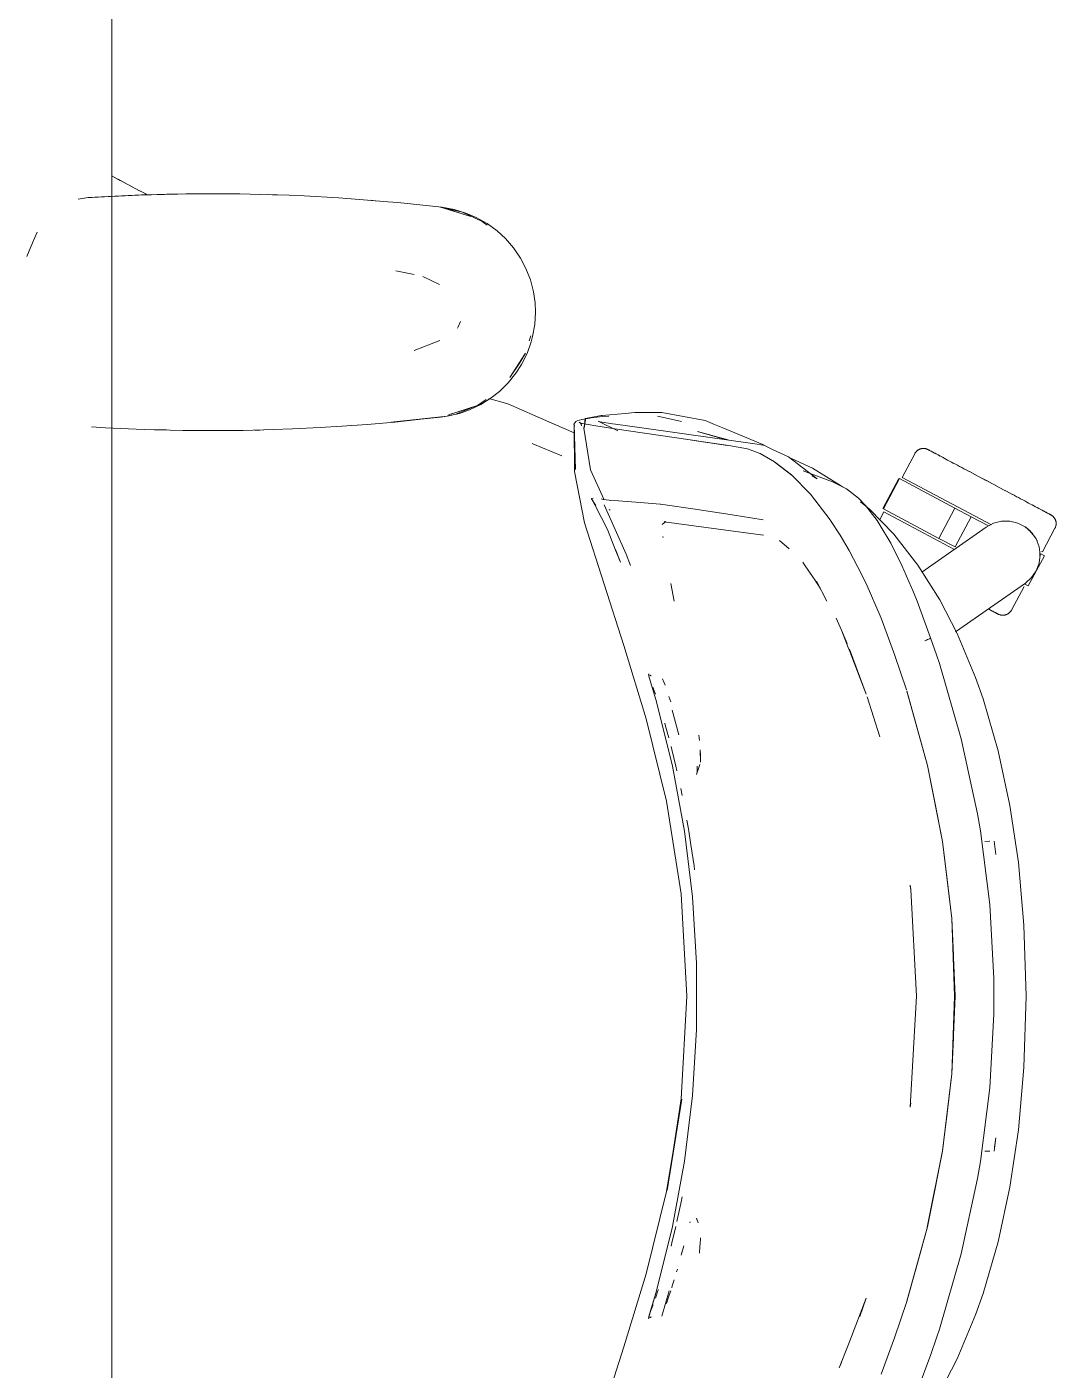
# Model space of a CAD drawing. Header units: millimetres. Extents: x 155920 to 295199, y -4084 to 97293.
# Drawn here: x 192799 to 193220, y 30588 to 31138 of the extents above; entities that cross this region are included whole.
import ezdxf

# ---------------------------------------------------------------- set-up
doc = ezdxf.new("R2010")
doc.units = ezdxf.units.MM
doc.header["$MEASUREMENT"] = 0
doc.layers.add('G-IMPT', color=8, linetype='CONTINUOUS', lineweight=9)
doc.layers.add('I-FURN', color=8, linetype='CONTINUOUS', lineweight=9)

msp = doc.modelspace()

# ---------------------------------------------------------------- linework, layer by layer
at = {"layer": 'G-IMPT'}
for p, q in [((192845.42, 31069.53), (192823.64, 31068.44)), ((192823.64, 31068.44), (192825.24, 31068.56)), ((192845.42, 31069.53), (192825.24, 31068.56)), ((192844.21, 31069.49), (192833.39, 31068.94)), ((192865.61, 31070), (192844.21, 31069.49)), ((192855.77, 31069.83), (192844.21, 31069.49)), ((192844.21, 31069.49), (192845.42, 31069.53)), ((192865.61, 31070), (192845.42, 31069.53)), ((192855.77, 31069.83), (192875, 31070.04)), ((192865.61, 31070), (192855.77, 31069.83)), ((192885.79, 31069.95), (192855.77, 31069.83)), ((192863.57, 31069.98), (192861.66, 31069.9)), ((192865.61, 31069.96), (192863.57, 31069.98)), ((192885.79, 31069.95), (192865.61, 31070)), ((192885.79, 31069.95), (192875, 31070.04)), ((192885.79, 31069.95), (192894.21, 31069.78)), ((192905.97, 31069.4), (192894.21, 31069.78)), ((192899.15, 31069.65), (192897.65, 31069.66)), ((192901.08, 31069.54), (192899.15, 31069.65)), ((192905.97, 31069.4), (192911.99, 31069.14)), ((192926.13, 31068.33), (192911.99, 31069.14)), ((192819.59, 31067.75), (192821.99, 31068.19)), ((192823.64, 31068.44), (192821.99, 31068.19)), ((192931.22, 31068.01), (192926.13, 31068.33)), ((192931.22, 31068.01), (192946.28, 31066.76)), ((192939.4, 31067.36), (192941.08, 31067.19)), ((192946.28, 31066.76), (192950.41, 31066.41)), ((192950.41, 31066.41), (192968.33, 31064.51)), ((192967.82, 31064.51), (192980.28, 31060.68)), ((192967.82, 31064.51), (192971.13, 31063.59)), ((192968.33, 31064.51), (192973.38, 31063.61)), ((192976.79, 31062.46), (192968.38, 31064.38)), ((192980.28, 31060.68), (192971.13, 31063.59)), ((192978.24, 31062.15), (192973.38, 31063.61)), ((192976.79, 31062.46), (192984.85, 31058.73)), ((192982.48, 31060.34), (192978.24, 31062.15)), ((192982.48, 31060.34), (192986.92, 31057.82)), ((192986.96, 31057.13), (192984.85, 31058.73)), ((192991, 31054.83), (192986.92, 31057.82)), ((192802.74, 31054.36), (192800.9, 31049.97)), ((192991, 31054.83), (192994.44, 31051.66)), ((192798.57, 31044.34), (192800.9, 31049.97)), ((192997.76, 31047.83), (192994.44, 31051.66)), ((193000.59, 31043.66), (192997.76, 31047.83)), ((193000.59, 31043.66), (193002.78, 31039.5)), ((192949.62, 31038.54), (192957.05, 31036.97)), ((192967.45, 31032.93), (192960.67, 31036.2)), ((193002.78, 31039.5), (193004.62, 31034.78)), ((193005.88, 31029.92), (193004.62, 31034.78)), ((193005.88, 31029.92), (193006.53, 31025.4)), ((193006.7, 31021.56), (193006.53, 31025.4)), ((193006.7, 31021.56), (193006.4, 31016.52)), ((192975.07, 31015.51), (192974.77, 31015.06)), ((192976.08, 31017.73), (192975.07, 31015.51)), ((193006.4, 31016.52), (193005.52, 31011.57)), ((192957.12, 31005.84), (192967.54, 31009.98)), ((193003.25, 31004.67), (193004.96, 31009.44)), ((193004.16, 31009.88), (193004.78, 31011.91)), ((193005.52, 31011.57), (193004.96, 31009.44)), ((193002.6, 31004.76), (192996.28, 30994.81)), ((193002.6, 31004.76), (193000.44, 31001.09)), ((193003.25, 31004.67), (193001.01, 31000.16)), ((193000.44, 31001.09), (192996.28, 30994.81)), ((193001.01, 31000.16), (192998.74, 30996.61)), ((192995.55, 30992.63), (192991.94, 30989.09)), ((192995.55, 30992.63), (192998.74, 30996.61)), ((192984.31, 30983.73), (192988.64, 30986.46)), ((192995.47, 30984.02), (192987.65, 30986.27)), ((192991.94, 30989.09), (192988.64, 30986.46)), ((192982.99, 30983.34), (192971.13, 30979.52)), ((192980.28, 30982.44), (192971.13, 30979.52)), ((192973.77, 30979.73), (192981.95, 30982.93)), ((192979.73, 30981.54), (192975.6, 30980.09)), ((192984.31, 30983.73), (192979.73, 30981.54)), ((192982.99, 30983.34), (192980.28, 30982.44)), ((192982.99, 30983.34), (192986.57, 30985.76)), ((192995.47, 30984.02), (193006.6, 30979.16)), ((192927.52, 30974.87), (192937.8, 30975.6)), ((192929.56, 30975.01), (192930.98, 30975.14)), ((192949.2, 30976.59), (192937.8, 30975.6)), ((192970.64, 30978.94), (192947.68, 30976.48)), ((192947.68, 30976.48), (192967.82, 30978.61)), ((192970.64, 30978.94), (192949.2, 30976.59)), ((192970.64, 30978.94), (192967.82, 30978.61)), ((192970.64, 30978.94), (192975.6, 30980.09)), ((192970.71, 30979.15), (192973.77, 30979.73)), ((193006.6, 30979.16), (193014.43, 30975.74)), ((193014.43, 30975.74), (193022.6, 30972.17)), ((193022.46, 30975.73), (193022.86, 30976.3)), ((193022.46, 30975.73), (193022.65, 30974.86)), ((193023.07, 30957.17), (193022.49, 30975.61)), ((193022.49, 30975.61), (193022.59, 30975.15)), ((193023.07, 30957.17), (193022.59, 30975.15)), ((193022.64, 30956.28), (193022.59, 30975.15)), ((193022.59, 30975.15), (193022.63, 30974.97)), ((193023.23, 30976.79), (193022.86, 30976.3)), ((193023.23, 30976.79), (193023.77, 30977.12)), ((193025.63, 30977.67), (193023.77, 30977.12)), ((193025.12, 30976.07), (193024.62, 30976.47)), ((193025.72, 30975.91), (193024.62, 30976.47)), ((193025.72, 30975.91), (193025.1, 30976.08)), ((193025.1, 30976.08), (193031.37, 30974.97)), ((193025.44, 30975.53), (193025.12, 30976.07)), ((193025.44, 30975.53), (193025.52, 30975.03)), ((193028.91, 30978.2), (193025.63, 30977.67)), ((193027.24, 30977.61), (193026.55, 30974.02)), ((193026.61, 30974.06), (193027, 30978.02)), ((193027.24, 30977.61), (193026.61, 30974.06)), ((193029.32, 30978.46), (193027, 30978.02)), ((193028.91, 30978.2), (193029.52, 30978.28)), ((193029.32, 30978.46), (193033.57, 30979.27)), ((193034.21, 30978.79), (193029.52, 30978.28)), ((193040.42, 30973.04), (193032.33, 30976.88)), ((193032.33, 30976.88), (193033.2, 30976.73)), ((193033.2, 30976.73), (193038.22, 30975.9)), ((193034.04, 30979.31), (193033.57, 30979.27)), ((193043.37, 30980.12), (193034.04, 30979.31)), ((193034.21, 30978.79), (193036.8, 30979.01)), ((193038.22, 30975.9), (193039.52, 30975.69)), ((193050.18, 30974.25), (193039.52, 30975.69)), ((193043.37, 30980.12), (193047.32, 30980.46)), ((193047.32, 30980.46), (193051.49, 30980.46)), ((193058.46, 30980.43), (193051.49, 30980.46)), ((193056.6, 30979.02), (193065.9, 30976.98)), ((193058.46, 30980.43), (193076.16, 30977.19)), ((193065.9, 30976.98), (193066.48, 30976.82)), ((193076.16, 30977.19), (193080.02, 30975.6)), ((193083.38, 30974.21), (193080.02, 30975.6)), ((192830.68, 30974.27), (192825.02, 30974.56)), ((192830.68, 30974.27), (192843.24, 30973.66)), ((192846.79, 30973.53), (192843.24, 30973.66)), ((192862.46, 30973.16), (192846.79, 30973.53)), ((192850.83, 30973.45), (192853.51, 30973.33)), ((192855.73, 30973.33), (192853.51, 30973.33)), ((192862.46, 30973.16), (192866.97, 30973.1)), ((192866.97, 30973.1), (192881.68, 30973.11)), ((192887.15, 30973.18), (192881.68, 30973.11)), ((192887.15, 30973.18), (192899.46, 30973.48)), ((192893.93, 30973.32), (192891.85, 30973.32)), ((192895.59, 30973.4), (192893.93, 30973.32)), ((192907.34, 30973.77), (192899.46, 30973.48)), ((192907.34, 30973.77), (192918.64, 30974.31)), ((192927.52, 30974.87), (192918.64, 30974.31)), ((192929.56, 30975.01), (192927.65, 30974.92)), ((193022.65, 30974.86), (193022.63, 30974.97)), ((193029.27, 30956.98), (193026.55, 30974.02)), ((193039.22, 30973.86), (193031.37, 30974.97)), ((193070.09, 30969.3), (193039.22, 30973.86)), ((193050.18, 30974.25), (193097.4, 30967.57)), ((193072.98, 30972.7), (193084.87, 30969.34)), ((193072.98, 30972.7), (193085.92, 30969.19)), ((193099.83, 30967.41), (193083.38, 30974.21)), ((193005.37, 30967.74), (193005.64, 30967.63)), ((193017.49, 30962.71), (193005.64, 30967.63)), ((193070.09, 30969.3), (193085.28, 30966.98)), ((193070.7, 30969.21), (193085.86, 30966.91)), ((193070.7, 30969.21), (193085.28, 30966.98)), ((193093.53, 30965.61), (193085.86, 30966.91)), ((193098.32, 30963.86), (193093.53, 30965.61)), ((193097.4, 30967.57), (193100.39, 30966.93)), ((193101, 30966.64), (193099.83, 30967.41)), ((193103.75, 30965.36), (193100.39, 30966.93)), ((193110.33, 30962.29), (193103.75, 30965.36)), ((193098.32, 30963.86), (193098.74, 30963.64)), ((193104.58, 30960.35), (193098.74, 30963.64)), ((193111.54, 30954.94), (193104.58, 30960.35)), ((193104.8, 30960.03), (193111.75, 30954.63)), ((193104.8, 30960.03), (193108.18, 30957.44)), ((193121.98, 30953.38), (193110.33, 30962.29)), ((193120.09, 30957.67), (193111.46, 30961.65)), ((193026.83, 30935.32), (193022.64, 30956.28)), ((193029.27, 30956.98), (193034.85, 30944.69)), ((193111.75, 30954.63), (193108.18, 30957.44)), ((193111.54, 30954.94), (193119.28, 30947.04)), ((193116.32, 30956.61), (193128.23, 30952.1)), ((193121.98, 30953.38), (193119.97, 30954.53)), ((193131.54, 30950.55), (193120.09, 30957.67)), ((193130.46, 30951.03), (193128.23, 30952.1)), ((193132.9, 30949.85), (193130.46, 30951.03)), ((193131.54, 30950.55), (193132.31, 30950.05)), ((193132.9, 30949.85), (193134.03, 30949.24)), ((193134.03, 30949.24), (193138.9, 30945.38)), ((193029.63, 30945.17), (193029.59, 30945)), ((193029.65, 30945.3), (193029.63, 30945.17)), ((193029.63, 30945.17), (193031.47, 30942.47)), ((193029.63, 30945.17), (193030.98, 30942.72)), ((193030.34, 30945.45), (193029.65, 30945.3)), ((193036.26, 30932.61), (193030.98, 30942.72)), ((193033.61, 30945.14), (193034.38, 30944.86)), ((193034.44, 30944.84), (193034.38, 30944.86)), ((193036.9, 30944.55), (193034.44, 30944.84)), ((193043.81, 30922.5), (193034.88, 30942.66)), ((193036.9, 30944.55), (193037.27, 30944.51)), ((193040.68, 30944.26), (193037.27, 30944.51)), ((193040.68, 30944.26), (193049.53, 30943.62)), ((193057.77, 30943.01), (193049.53, 30943.62)), ((193057.85, 30943), (193057.77, 30943.01)), ((193057.85, 30943), (193073.07, 30940.79)), ((193119.28, 30947.04), (193127.3, 30936.6)), ((193141.79, 30942.35), (193138.9, 30945.38)), ((193139.79, 30943.93), (193143.46, 30940.93)), ((193141.79, 30942.35), (193146.51, 30936.22)), ((193037.26, 30940.49), (193036.82, 30940.76)), ((193073.07, 30940.79), (193074.62, 30940.54)), ((193074.62, 30940.54), (193086.39, 30938.67)), ((193088.05, 30938.41), (193086.39, 30938.67)), ((193094.89, 30937.35), (193088.05, 30938.41)), ((193094.89, 30937.35), (193099.96, 30936.6)), ((193127.3, 30936.6), (193127.47, 30936.34)), ((193143.46, 30940.93), (193153.42, 30930.64)), ((193042.82, 30885.08), (193026.83, 30935.32)), ((193036.26, 30932.61), (193039.51, 30924.14)), ((193058.51, 30934.62), (193060.07, 30935.86)), ((193059.36, 30935.73), (193059.63, 30935.78)), ((193086.7, 30931.99), (193059.36, 30935.73)), ((193059.86, 30935.82), (193059.63, 30935.78)), ((193086.7, 30931.99), (193100.05, 30930.22)), ((193131.35, 30930.25), (193127.47, 30936.34)), ((193146.51, 30936.22), (193147.37, 30934.93)), ((193152.1, 30926.94), (193147.37, 30934.93)), ((193058.86, 30929.67), (193058.91, 30929.32)), ((193100.05, 30930.22), (193099.58, 30930.36)), ((193110.55, 30924.72), (193106.64, 30928.05)), ((193131.35, 30930.25), (193135.12, 30924.02)), ((193156.41, 30918.33), (193152.1, 30926.94)), ((193156.63, 30917.88), (193152.1, 30926.94)), ((193152.1, 30926.94), (193152.41, 30926.34)), ((193156.63, 30917.88), (193152.41, 30926.34)), ((193163.23, 30918.04), (193153.42, 30930.64)), ((193041.53, 30919.24), (193039.5, 30924.34)), ((193039.5, 30924.34), (193041.3, 30919.81)), ((193039.51, 30924.14), (193041.53, 30919.24)), ((193045.55, 30917.92), (193043.81, 30922.5)), ((193138.69, 30917.23), (193135.12, 30924.02)), ((193116.82, 30918.08), (193116.07, 30919.19)), ((193120.32, 30912.95), (193116.82, 30918.08)), ((193138.69, 30917.23), (193142.08, 30910.5)), ((193156.41, 30918.33), (193156.63, 30917.88)), ((193156.63, 30917.88), (193161.4, 30906.93)), ((193163.23, 30918.04), (193172.2, 30903.74)), ((193063.54, 30903.19), (193062.13, 30910.45)), ((193120.71, 30912.37), (193120.32, 30912.95)), ((193123.27, 30908.62), (193120.71, 30912.37)), ((193123.27, 30908.62), (193121.77, 30911.39)), ((193125.95, 30903.29), (193121.77, 30911.39)), ((193148.25, 30896.27), (193142.08, 30910.5)), ((193161.4, 30906.93), (193162.88, 30903.24)), ((193172.2, 30903.74), (193179.29, 30889.97)), ((193162.88, 30903.24), (193168.45, 30888.28)), ((193129.83, 30896.24), (193132.02, 30891.39)), ((193148.25, 30896.27), (193153.71, 30881.39)), ((193132.02, 30891.39), (193134.33, 30885.95)), ((193132.02, 30891.39), (193134.74, 30884.31)), ((193167.19, 30887.5), (193166.13, 30887.07)), ((193166.13, 30887.07), (193166.72, 30887.3)), ((193167.19, 30887.5), (193166.72, 30887.3)), ((193167.19, 30887.5), (193168.01, 30887.88)), ((193167.19, 30887.5), (193167.83, 30887.78)), ((193167.83, 30887.78), (193168.01, 30887.88)), ((193168.42, 30888.15), (193168.01, 30887.88)), ((193168.01, 30887.88), (193168.41, 30888.1)), ((193168.42, 30888.15), (193168.41, 30888.1)), ((193168.45, 30888.28), (193168.42, 30888.15)), ((193168.42, 30888.15), (193168.42, 30888.28)), ((193168.42, 30888.28), (193170.82, 30881.35)), ((193186.81, 30871.99), (193179.29, 30889.97)), ((193042.82, 30885.08), (193052, 30855.11)), ((193135.41, 30882.59), (193134.74, 30884.31)), ((193142.12, 30865.14), (193135.3, 30883.54)), ((193142.12, 30865.14), (193135.41, 30882.59)), ((193158.58, 30866.89), (193153.71, 30881.39)), ((193172.02, 30877.74), (193170.82, 30881.35)), ((193180.96, 30846.92), (193172.02, 30877.74)), ((193053.05, 30873.51), (193052.96, 30873.28)), ((193052.96, 30873.28), (193053.02, 30873.05)), ((193053.02, 30873.05), (193053.09, 30872.76)), ((193053.09, 30872.76), (193053.16, 30872.49)), ((193056.23, 30862.06), (193053.16, 30872.49)), ((193054.05, 30872.74), (193053.44, 30873.13)), ((193054.05, 30872.74), (193053.84, 30872.89)), ((193059.36, 30869.81), (193058.75, 30871.47)), ((193189.88, 30863.26), (193186.81, 30871.99)), ((193055.07, 30867.26), (193054.83, 30867.92)), ((193055.07, 30867.26), (193055.82, 30865.16)), ((193059.36, 30869.81), (193059.73, 30868.8)), ((193162.45, 30853.23), (193158.68, 30866.39)), ((193167.1, 30835.98), (193158.68, 30866.39)), ((193167.1, 30835.98), (193158.72, 30866.48)), ((193062.78, 30835.74), (193056.23, 30862.06)), ((193062.07, 30862.05), (193061.35, 30864.26)), ((193147.65, 30847.66), (193142.4, 30864.15)), ((193189.88, 30863.26), (193196.06, 30842.02)), ((193060.32, 30821.42), (193052, 30855.11)), ((193062.63, 30858.57), (193065.45, 30848.49)), ((193059.81, 30852.63), (193059.61, 30853.32)), ((193060.93, 30848.63), (193059.81, 30852.63)), ((193060.93, 30848.63), (193061.25, 30847.49)), ((193147.65, 30847.66), (193146.58, 30851.1)), ((193162.45, 30853.23), (193167.1, 30835.98)), ((193061.25, 30847.49), (193061.29, 30847.32)), ((193062.55, 30842.48), (193062.21, 30843.77)), ((193073.81, 30846.24), (193073.59, 30848.33)), ((193180.96, 30846.92), (193187.63, 30816.13)), ((193062.55, 30842.48), (193064.1, 30835.72)), ((193074.21, 30837.39), (193074.12, 30842.45)), ((193074.12, 30842.45), (193074.2, 30840.17)), ((193074.21, 30837.39), (193074.2, 30840.17)), ((193196.06, 30842.02), (193200.87, 30819.65)), ((193062.78, 30835.74), (193067.71, 30809.07)), ((193064.55, 30833.75), (193064.1, 30835.72)), ((193072.67, 30832.33), (193073.35, 30834.28)), ((193072.88, 30833.38), (193072.67, 30832.33)), ((193072.88, 30833.38), (193072.91, 30835.69)), ((193072.93, 30835.55), (193072.91, 30835.69)), ((193073.35, 30834.28), (193073.96, 30836.44)), ((193167.1, 30835.98), (193173.28, 30804.85)), ((193167.1, 30835.98), (193170.18, 30820.96)), ((193167.1, 30835.98), (193173.27, 30804.93)), ((193060.32, 30821.42), (193066.31, 30783.51)), ((193066.75, 30823.7), (193066.22, 30826.52)), ((193173.28, 30804.85), (193170.18, 30820.96)), ((193188.81, 30809.21), (193187.63, 30816.13)), ((193200.87, 30819.65), (193204.36, 30796.23)), ((193068.68, 30813.6), (193069.23, 30810.7)), ((193069.48, 30809.07), (193069.23, 30810.7)), ((193067.71, 30809.07), (193071.01, 30782.15)), ((193070.33, 30803.44), (193069.48, 30809.07)), ((193177.1, 30773.34), (193173.27, 30804.93)), ((193177.06, 30773.3), (193173.28, 30804.85)), ((193173.28, 30804.85), (193175.22, 30789.38)), ((193192.63, 30779.04), (193188.81, 30809.21)), ((193190.61, 30804.89), (193192.7, 30804.97)), ((193192.7, 30804.97), (193192.59, 30804.97)), ((193194.46, 30804.94), (193195.11, 30799.52)), ((193070.33, 30803.44), (193071.63, 30794.92)), ((193071.63, 30794.92), (193071.81, 30793.26)), ((193204.36, 30796.23), (193206.62, 30770.66)), ((193177.06, 30773.3), (193175.22, 30789.38)), ((193066.31, 30783.51), (193068.67, 30741.52)), ((193160.06, 30786.8), (193160.1, 30786.55)), ((193160.34, 30785.25), (193160.07, 30787.03)), ((193160.34, 30785.25), (193160.1, 30786.55)), ((193162.66, 30741.52), (193160.34, 30785.25)), ((193162.61, 30741.52), (193160.34, 30785.25)), ((193072.66, 30755.08), (193071.01, 30782.15)), ((193194.24, 30748.83), (193192.63, 30779.04)), ((193177.74, 30758.4), (193177.06, 30773.3)), ((193177.06, 30773.3), (193178.2, 30741.52)), ((193177.1, 30773.34), (193178.43, 30741.52)), ((193206.62, 30770.66), (193207.47, 30741.52)), ((193072.66, 30755.08), (193072.66, 30727.96)), ((193177.74, 30758.4), (193178.2, 30741.52)), ((193194.24, 30748.83), (193194.34, 30741.52)), ((193066.31, 30699.53), (193068.67, 30741.52)), ((193162.61, 30741.52), (193160.11, 30696.18)), ((193177.06, 30709.74), (193178.2, 30741.52)), ((193178.43, 30741.52), (193177.1, 30709.7)), ((193177.74, 30724.64), (193178.2, 30741.52)), ((193194.24, 30734.21), (193194.34, 30741.52)), ((193207.47, 30741.52), (193206.62, 30712.38)), ((193194.24, 30734.21), (193192.63, 30704.01)), ((193072.66, 30727.96), (193071.01, 30700.89)), ((193177.06, 30709.74), (193177.74, 30724.64)), ((193206.62, 30712.38), (193204.36, 30686.81)), ((193177.1, 30709.7), (193173.27, 30678.11)), ((193177.06, 30709.74), (193173.28, 30678.19)), ((193175.22, 30693.67), (193177.06, 30709.74)), ((193067.71, 30673.97), (193071.01, 30700.89)), ((193192.63, 30704.01), (193188.81, 30673.84)), ((193060.32, 30661.62), (193066.57, 30699.36)), ((193066.31, 30699.53), (193060.58, 30662)), ((193066.57, 30699.36), (193060.58, 30662)), ((193160.06, 30696.24), (193160.1, 30696.49)), ((193160.34, 30697.79), (193160.1, 30696.49)), ((193160.11, 30696.18), (193160.34, 30697.79)), ((193175.22, 30693.67), (193173.28, 30678.19)), ((193204.36, 30686.81), (193200.87, 30663.39)), ((193173.28, 30678.19), (193167.06, 30646.95)), ((193167.06, 30646.95), (193173.27, 30678.11)), ((193173.28, 30678.19), (193170.18, 30662.09)), ((193192.7, 30678.08), (193190.61, 30678.15)), ((193194.46, 30678.11), (193195.11, 30683.52)), ((193194.54, 30679.75), (193195.11, 30683.52)), ((193062.78, 30647.3), (193067.71, 30673.97)), ((193188.81, 30673.84), (193187.63, 30666.92)), ((193192.7, 30678.08), (193192.59, 30678.08)), ((193052, 30627.94), (193060.32, 30661.62)), ((193167.1, 30647.06), (193170.18, 30662.09)), ((193187.63, 30666.92), (193180.96, 30636.13)), ((193196.06, 30641.03), (193200.87, 30663.39)), ((193066.26, 30656.71), (193064.55, 30649.29)), ((193066.73, 30659.35), (193066.26, 30656.71)), ((193072.67, 30650.71), (193073.35, 30648.76)), ((193072.67, 30650.71), (193072.88, 30649.66)), ((193062.78, 30647.3), (193056.23, 30620.98)), ((193064.1, 30647.32), (193062.55, 30640.57)), ((193070, 30649.11), (193069.86, 30648.7)), ((193167.1, 30647.06), (193158.68, 30616.65)), ((193167.1, 30647.06), (193158.72, 30616.57)), ((193162.45, 30629.82), (193167.1, 30647.06)), ((193062.55, 30640.57), (193062.21, 30639.28)), ((193074.1, 30640.55), (193073.82, 30636.84)), ((193074.1, 30640.55), (193074.2, 30641.92)), ((193074.2, 30642.62), (193074.2, 30641.92)), ((193189.88, 30619.78), (193196.06, 30641.03)), ((193066.4, 30635.49), (193067.4, 30639.35)), ((193066.4, 30635.49), (193066.79, 30637.01)), ((193073.82, 30636.84), (193073.79, 30636.36)), ((193172.02, 30605.3), (193180.96, 30636.13)), ((193064.49, 30628.7), (193064.82, 30629.81)), ((193162.45, 30629.82), (193158.68, 30616.65)), ((193052, 30627.94), (193042.82, 30597.96)), ((193062.71, 30622.91), (193063.5, 30625.4)), ((193056.23, 30620.98), (193052.96, 30609.76)), ((193056.23, 30620.98), (193053.12, 30610.16)), ((193056.23, 30620.98), (193053.17, 30610.45)), ((193055.84, 30617.96), (193056.13, 30618.76)), ((193056.86, 30620.99), (193056.13, 30618.76)), ((193056.86, 30620.99), (193057.01, 30621.44)), ((193061.43, 30620.99), (193058.39, 30610.56)), ((193060.3, 30615.81), (193061.06, 30617.97)), ((193061.32, 30618.69), (193061.06, 30617.97)), ((193061.32, 30618.69), (193062.09, 30620.99)), ((193062.47, 30622.13), (193062.71, 30622.91)), ((193142.12, 30617.9), (193135.41, 30600.46)), ((193142.12, 30617.9), (193139.4, 30610.47)), ((193186.81, 30611.05), (193189.88, 30619.78)), ((193054.51, 30614.24), (193054.11, 30613.17)), ((193054.85, 30615.21), (193054.51, 30614.24)), ((193153.71, 30601.65), (193158.72, 30616.57)), ((193052.96, 30609.76), (193053.1, 30609.52)), ((193053.17, 30610.45), (193053.12, 30610.16)), ((193054.05, 30610.3), (193053.44, 30609.92)), ((193054.05, 30610.3), (193053.84, 30610.15)), ((193186.81, 30611.05), (193179.29, 30593.08)), ((193153.71, 30601.65), (193148.25, 30586.77)), ((193168.48, 30594.87), (193170.82, 30601.69)), ((193172.02, 30605.3), (193170.82, 30601.69)), ((193042.82, 30597.96), (193026.83, 30547.72)), ((193134.74, 30598.73), (193131.02, 30589.4)), ((193135.41, 30600.46), (193134.74, 30598.73)), ((193131.02, 30589.4), (193132.02, 30591.65)), ((193168.48, 30594.87), (193162.88, 30579.8)), ((193179.29, 30593.08), (193172.2, 30579.3))]:
    msp.add_line(p, q, dxfattribs=at)
at = {"layer": 'I-FURN'}
for p, q in [((192833.39, 30207.34), (192833.39, 32207.34)), ((192833.29, 31077.33), (192834.23, 31076.83)), ((192834.74, 31076.56), (192833.79, 31077.06)), ((192834.23, 31076.83), (192835.19, 31076.32)), ((192835.71, 31076.04), (192834.74, 31076.56)), ((192835.19, 31076.32), (192836.16, 31075.81)), ((192836.68, 31075.52), (192835.71, 31076.04)), ((192836.16, 31075.81), (192837.13, 31075.28)), ((192837.67, 31075), (192836.68, 31075.52)), ((192837.13, 31075.28), (192838.12, 31074.76)), ((192838.66, 31074.48), (192837.67, 31075)), ((192838.12, 31074.76), (192839.12, 31074.23)), ((192839.65, 31073.94), (192838.66, 31074.48)), ((192839.12, 31074.23), (192840.11, 31073.7)), ((192840.66, 31073.41), (192839.65, 31073.94)), ((192840.11, 31073.7), (192841.12, 31073.17)), ((192841.66, 31072.88), (192840.66, 31073.41)), ((192841.12, 31073.17), (192842.12, 31072.63)), ((192842.67, 31072.34), (192841.66, 31072.88)), ((192842.12, 31072.63), (192843.13, 31072.1)), ((192843.67, 31071.81), (192842.67, 31072.34)), ((192843.13, 31072.1), (192844.13, 31071.56)), ((192844.67, 31071.28), (192843.67, 31071.81)), ((192844.13, 31071.56), (192845.13, 31071.03)), ((192845.67, 31070.75), (192844.67, 31071.28)), ((192845.13, 31071.03), (192846.13, 31070.5)), ((192846.67, 31070.22), (192845.67, 31070.75)), ((192846.13, 31070.5), (192847.12, 31069.97)), ((192847.65, 31069.69), (192846.67, 31070.22)), ((192847.12, 31069.97), (192847.28, 31069.89)), ((193162.1, 30963.91), (193162.19, 30964.04)), ((193162.19, 30964.04), (193162.28, 30964.17)), ((193162.28, 30964.17), (193162.38, 30964.3)), ((193162.38, 30964.3), (193162.49, 30964.42)), ((193162.49, 30964.42), (193162.6, 30964.54)), ((193162.6, 30964.54), (193162.71, 30964.65)), ((193162.71, 30964.65), (193162.83, 30964.76)), ((193162.83, 30964.76), (193162.95, 30964.86)), ((193162.95, 30964.86), (193163.08, 30964.96)), ((193163.08, 30964.96), (193163.21, 30965.06)), ((193163.21, 30965.06), (193163.35, 30965.15)), ((193163.35, 30965.15), (193163.48, 30965.23)), ((193163.48, 30965.23), (193163.63, 30965.31)), ((193163.63, 30965.31), (193163.77, 30965.38)), ((193163.77, 30965.38), (193163.92, 30965.44)), ((193163.92, 30965.44), (193164.07, 30965.5)), ((193164.07, 30965.5), (193164.22, 30965.56)), ((193164.22, 30965.56), (193164.37, 30965.61)), ((193164.37, 30965.61), (193164.53, 30965.65)), ((193164.53, 30965.65), (193164.69, 30965.68)), ((193164.69, 30965.68), (193164.84, 30965.71)), ((193164.84, 30965.71), (193165, 30965.74)), ((193165, 30965.74), (193165.16, 30965.75)), ((193165.16, 30965.75), (193165.33, 30965.76)), ((193165.33, 30965.76), (193165.49, 30965.77)), ((193165.49, 30965.77), (193165.65, 30965.76)), ((193165.65, 30965.76), (193165.81, 30965.75)), ((193165.81, 30965.75), (193165.97, 30965.74)), ((193165.97, 30965.74), (193166.13, 30965.72)), ((193166.13, 30965.72), (193166.29, 30965.69)), ((193166.29, 30965.69), (193166.44, 30965.65)), ((193166.44, 30965.65), (193166.6, 30965.61)), ((193166.6, 30965.61), (193166.75, 30965.56)), ((193166.75, 30965.56), (193166.91, 30965.51)), ((193166.91, 30965.51), (193167.06, 30965.45)), ((193167.06, 30965.45), (193167.2, 30965.39)), ((193167.2, 30965.39), (193167.35, 30965.31)), ((193167.35, 30965.31), (193167.39, 30965.29)), ((193167.39, 30965.29), (193167.41, 30965.28)), ((193167.43, 30965.27), (193167.39, 30965.29)), ((193167.39, 30965.29), (193167.39, 30965.29)), ((193167.41, 30965.28), (193167.47, 30965.25)), ((193167.52, 30965.23), (193167.43, 30965.27)), ((193167.47, 30965.25), (193167.57, 30965.2)), ((193167.64, 30965.16), (193167.52, 30965.23)), ((193167.57, 30965.2), (193167.71, 30965.12)), ((193167.8, 30965.07), (193167.64, 30965.16)), ((193167.71, 30965.12), (193167.89, 30965.03)), ((193168, 30964.97), (193167.8, 30965.07)), ((193167.89, 30965.03), (193168.11, 30964.91)), ((193168.24, 30964.84), (193168, 30964.97)), ((193168.11, 30964.91), (193168.37, 30964.77)), ((193168.52, 30964.69), (193168.24, 30964.84)), ((193168.37, 30964.77), (193168.66, 30964.62)), ((193168.84, 30964.52), (193168.52, 30964.69)), ((193168.66, 30964.62), (193169, 30964.44)), ((193169.19, 30964.33), (193168.84, 30964.52)), ((193169, 30964.44), (193169.37, 30964.24)), ((193169.59, 30964.12), (193169.19, 30964.33)), ((193169.37, 30964.24), (193169.78, 30964.02)), ((193170.02, 30963.9), (193169.59, 30964.12)), ((193161.94, 30963.63), (193156.79, 30953.94)), ((193161.94, 30963.63), (193162.01, 30963.77)), ((193162.01, 30963.77), (193162.1, 30963.91)), ((193169.78, 30964.02), (193170.23, 30963.78)), ((193170.48, 30963.65), (193170.02, 30963.9)), ((193170.23, 30963.78), (193170.71, 30963.53)), ((193170.98, 30963.38), (193170.48, 30963.65)), ((193170.71, 30963.53), (193171.23, 30963.25)), ((193171.52, 30963.1), (193170.98, 30963.38)), ((193171.23, 30963.25), (193171.78, 30962.96)), ((193172.09, 30962.79), (193171.52, 30963.1)), ((193171.78, 30962.96), (193172.36, 30962.65)), ((193172.69, 30962.47), (193172.09, 30962.79)), ((193173.32, 30962.14), (193172.69, 30962.47)), ((193173.99, 30961.78), (193173.32, 30962.14)), ((193174.68, 30961.42), (193173.99, 30961.78)), ((193175.4, 30961.03), (193174.68, 30961.42)), ((193176.15, 30960.63), (193175.4, 30961.03)), ((193176.93, 30960.22), (193176.15, 30960.63)), ((193177.73, 30959.79), (193176.93, 30960.22)), ((193178.56, 30959.36), (193177.73, 30959.79)), ((193178.11, 30959.59), (193178.94, 30959.15)), ((193179.4, 30958.91), (193178.56, 30959.36)), ((193178.94, 30959.15), (193179.8, 30958.69)), ((193180.27, 30958.44), (193179.4, 30958.91)), ((193179.8, 30958.69), (193180.68, 30958.23)), ((193155.49, 30953.5), (193148.92, 30941.14)), ((193149.09, 30941.05), (193155.66, 30953.41)), ((193155.66, 30953.41), (193178.37, 30941.33)), ((193193.39, 30934.48), (193156.79, 30953.94)), ((193181.16, 30957.97), (193180.27, 30958.44)), ((193180.68, 30958.23), (193181.57, 30957.75)), ((193182.06, 30957.49), (193181.16, 30957.97)), ((193181.57, 30957.75), (193182.49, 30957.27)), ((193182.99, 30957), (193182.06, 30957.49)), ((193182.49, 30957.27), (193183.42, 30956.77)), ((193183.92, 30956.5), (193182.99, 30957)), ((193183.42, 30956.77), (193184.36, 30956.27)), ((193184.87, 30956), (193183.92, 30956.5)), ((193184.36, 30956.27), (193185.32, 30955.76)), ((193185.84, 30955.48), (193184.87, 30956)), ((193185.32, 30955.76), (193186.29, 30955.25)), ((193186.81, 30954.97), (193185.84, 30955.48)), ((193186.29, 30955.25), (193187.26, 30954.73)), ((193187.8, 30954.44), (193186.81, 30954.97)), ((193187.26, 30954.73), (193188.25, 30954.2)), ((193188.79, 30953.92), (193187.8, 30954.44)), ((193188.25, 30954.2), (193189.25, 30953.67)), ((193189.78, 30953.39), (193188.79, 30953.92)), ((193189.25, 30953.67), (193190.24, 30953.14)), ((193190.79, 30952.85), (193189.78, 30953.39)), ((193190.24, 30953.14), (193191.25, 30952.61)), ((193191.79, 30952.32), (193190.79, 30952.85)), ((193191.25, 30952.61), (193192.25, 30952.07)), ((193192.8, 30951.78), (193191.79, 30952.32)), ((193192.25, 30952.07), (193193.26, 30951.54)), ((193193.8, 30951.25), (193192.8, 30951.78)), ((193193.26, 30951.54), (193194.26, 30951)), ((193194.8, 30950.72), (193193.8, 30951.25)), ((193194.26, 30951), (193195.26, 30950.47)), ((193195.8, 30950.19), (193194.8, 30950.72)), ((193195.26, 30950.47), (193196.26, 30949.94)), ((193196.8, 30949.66), (193195.8, 30950.19)), ((193196.26, 30949.94), (193197.25, 30949.42)), ((193197.78, 30949.13), (193196.8, 30949.66)), ((193197.25, 30949.42), (193198.24, 30948.89)), ((193198.76, 30948.61), (193197.78, 30949.13)), ((193198.24, 30948.89), (193199.21, 30948.37)), ((193199.73, 30948.1), (193198.76, 30948.61)), ((193199.21, 30948.37), (193200.17, 30947.86)), ((193200.69, 30947.59), (193199.73, 30948.1)), ((193200.17, 30947.86), (193201.12, 30947.36)), ((193201.63, 30947.09), (193200.69, 30947.59)), ((193201.12, 30947.36), (193202.06, 30946.86)), ((193202.56, 30946.59), (193201.63, 30947.09)), ((193202.06, 30946.86), (193202.98, 30946.37)), ((193203.48, 30946.11), (193202.56, 30946.59)), ((193202.98, 30946.37), (193203.89, 30945.89)), ((193204.37, 30945.63), (193203.48, 30946.11)), ((193205.25, 30945.16), (193204.37, 30945.63)), ((193206.11, 30944.71), (193205.25, 30945.16)), ((193206.94, 30944.26), (193206.11, 30944.71)), ((193207.75, 30943.83), (193206.94, 30944.26)), ((193208.54, 30943.41), (193207.75, 30943.83)), ((193209.3, 30943.01), (193208.54, 30943.41)), ((193210.04, 30942.62), (193209.3, 30943.01)), ((193210.74, 30942.24), (193210.04, 30942.62)), ((193211.42, 30941.88), (193210.74, 30942.24)), ((193149.27, 30939.82), (193147.6, 30936.66)), ((193171.8, 30928.97), (193149.09, 30941.05)), ((193177.97, 30924.56), (193149.27, 30939.82)), ((193171.8, 30928.97), (193178.37, 30941.33)), ((193178.37, 30941.33), (193185.01, 30937.8)), ((193178.44, 30925.44), (193185.01, 30937.8)), ((193185.01, 30937.8), (193192.07, 30934.05)), ((193212.07, 30941.54), (193211.42, 30941.88)), ((193212.69, 30941.21), (193212.07, 30941.54)), ((193213.27, 30940.9), (193212.69, 30941.21)), ((193212.96, 30941.06), (193213.53, 30940.76)), ((193213.82, 30940.6), (193213.27, 30940.9)), ((193213.53, 30940.76), (193214.06, 30940.48)), ((193214.34, 30940.33), (193213.82, 30940.6)), ((193214.06, 30940.48), (193214.56, 30940.21)), ((193214.82, 30940.07), (193214.34, 30940.33)), ((193214.56, 30940.21), (193215.03, 30939.96)), ((193215.27, 30939.84), (193214.82, 30940.07)), ((193215.03, 30939.96), (193215.46, 30939.73)), ((193215.68, 30939.62), (193215.27, 30939.84)), ((193215.46, 30939.73), (193215.85, 30939.52)), ((193216.05, 30939.42), (193215.68, 30939.62)), ((193215.85, 30939.52), (193216.21, 30939.34)), ((193216.39, 30939.24), (193216.05, 30939.42)), ((193216.21, 30939.34), (193216.53, 30939.17)), ((193216.68, 30939.08), (193216.39, 30939.24)), ((193216.53, 30939.17), (193216.81, 30939.02)), ((193216.94, 30938.95), (193216.68, 30939.08)), ((193216.81, 30939.02), (193217.05, 30938.89)), ((193217.16, 30938.83), (193216.94, 30938.95)), ((193217.05, 30938.89), (193217.25, 30938.78)), ((193217.34, 30938.73), (193217.16, 30938.83)), ((193217.25, 30938.78), (193217.41, 30938.7)), ((193217.48, 30938.66), (193217.34, 30938.73)), ((193217.41, 30938.7), (193217.53, 30938.63)), ((193217.58, 30938.61), (193217.48, 30938.66)), ((193217.53, 30938.63), (193217.61, 30938.59)), ((193217.64, 30938.57), (193217.58, 30938.61)), ((193217.61, 30938.59), (193217.66, 30938.57)), ((193217.66, 30938.56), (193217.64, 30938.57)), ((193217.66, 30938.57), (193217.66, 30938.56)), ((193217.66, 30938.56), (193217.8, 30938.48)), ((193217.8, 30938.48), (193217.94, 30938.4)), ((193217.94, 30938.4), (193218.07, 30938.31)), ((193218.07, 30938.31), (193218.2, 30938.22)), ((193218.2, 30938.22), (193218.33, 30938.12)), ((193218.33, 30938.12), (193218.45, 30938.01)), ((193218.45, 30938.01), (193218.57, 30937.9)), ((193218.57, 30937.9), (193218.68, 30937.79)), ((193218.68, 30937.79), (193218.79, 30937.67)), ((193218.79, 30937.67), (193218.9, 30937.55)), ((193218.9, 30937.55), (193219, 30937.42)), ((193219, 30937.42), (193219.09, 30937.29)), ((193219.09, 30937.29), (193219.18, 30937.15)), ((193219.18, 30937.15), (193219.26, 30937.01)), ((193219.26, 30937.01), (193219.34, 30936.87)), ((193219.34, 30936.87), (193219.41, 30936.73)), ((193219.41, 30936.73), (193219.48, 30936.58)), ((193219.48, 30936.58), (193219.54, 30936.43)), ((193164.78, 30915.08), (193191.21, 30933.59)), ((193191.21, 30933.59), (193194.18, 30935.17)), ((193194.18, 30935.17), (193197.45, 30936)), ((193197.45, 30936), (193200.83, 30936.03)), ((193200.83, 30936.03), (193204.11, 30935.24)), ((193204.11, 30935.24), (193207.1, 30933.69)), ((193207.1, 30933.69), (193209.64, 30931.47)), ((193208.81, 30932.33), (193207.39, 30933.49)), ((193211.1, 30929.55), (193208.81, 30932.33)), ((193209.64, 30931.47), (193211.58, 30928.71)), ((193214.18, 30923.43), (193219.33, 30933.11)), ((193219.35, 30933.15), (193219.33, 30933.11)), ((193219.42, 30933.3), (193219.35, 30933.15)), ((193219.48, 30933.44), (193219.42, 30933.3)), ((193219.54, 30933.59), (193219.48, 30933.44)), ((193219.54, 30936.43), (193219.59, 30936.28)), ((193219.6, 30933.74), (193219.54, 30933.59)), ((193219.59, 30936.28), (193219.64, 30936.13)), ((193219.64, 30933.9), (193219.6, 30933.74)), ((193219.64, 30936.13), (193219.68, 30935.97)), ((193219.69, 30934.05), (193219.64, 30933.9)), ((193219.68, 30935.97), (193219.72, 30935.81)), ((193219.72, 30934.21), (193219.69, 30934.05)), ((193219.72, 30935.81), (193219.75, 30935.66)), ((193219.75, 30934.37), (193219.72, 30934.21)), ((193219.75, 30935.66), (193219.77, 30935.5)), ((193219.77, 30934.53), (193219.75, 30934.37)), ((193219.77, 30935.5), (193219.79, 30935.34)), ((193219.79, 30934.69), (193219.77, 30934.53)), ((193219.79, 30935.34), (193219.8, 30935.17)), ((193219.8, 30934.85), (193219.79, 30934.69)), ((193219.8, 30935.17), (193219.8, 30935.01)), ((193219.8, 30935.01), (193219.8, 30934.85)), ((193178.44, 30925.44), (193171.8, 30928.97)), ((193211.58, 30928.71), (193212.8, 30925.56)), ((193212.8, 30925.56), (193213.22, 30922.22)), ((193208.42, 30909.5), (193214.99, 30921.86)), ((193213.22, 30922.22), (193212.84, 30918.87)), ((193213.59, 30922.6), (193213.19, 30921.85)), ((193213.68, 30922.56), (193213.59, 30922.6)), ((193213.59, 30922.6), (193214.99, 30921.86)), ((193214.18, 30923.43), (193213.8, 30923.63)), ((193211.67, 30915.7), (193209.77, 30912.92)), ((193212.84, 30918.87), (193211.67, 30915.7)), ((193207.26, 30910.66), (193178.67, 30890.64)), ((193201.52, 30899.61), (193206.67, 30909.3)), ((193208.42, 30909.5), (193207.02, 30910.24)), ((193207.02, 30910.24), (193207.11, 30910.2)), ((193209.77, 30912.92), (193207.26, 30910.66)), ((193191.93, 30900.14), (193192.47, 30899.86)), ((193192.74, 30899.71), (193192.23, 30899.99)), ((193192.47, 30899.86), (193192.97, 30899.59)), ((193193.23, 30899.46), (193192.74, 30899.71)), ((193192.97, 30899.59), (193193.43, 30899.35)), ((193193.67, 30899.22), (193193.23, 30899.46)), ((193193.43, 30899.35), (193193.86, 30899.12)), ((193194.08, 30899), (193193.67, 30899.22)), ((193193.86, 30899.12), (193194.26, 30898.91)), ((193194.45, 30898.8), (193194.08, 30899)), ((193194.26, 30898.91), (193194.61, 30898.72)), ((193194.79, 30898.63), (193194.45, 30898.8)), ((193194.61, 30898.72), (193194.93, 30898.55)), ((193195.09, 30898.47), (193194.79, 30898.63)), ((193194.93, 30898.55), (193195.21, 30898.4)), ((193195.35, 30898.33), (193195.09, 30898.47)), ((193195.21, 30898.4), (193195.45, 30898.27)), ((193195.56, 30898.21), (193195.35, 30898.33)), ((193195.45, 30898.27), (193195.65, 30898.17)), ((193195.74, 30898.12), (193195.56, 30898.21)), ((193195.65, 30898.17), (193195.81, 30898.08)), ((193195.88, 30898.04), (193195.74, 30898.12)), ((193195.81, 30898.08), (193195.94, 30898.02)), ((193200.11, 30898.1), (193199.97, 30898.01)), ((193200.24, 30898.18), (193200.11, 30898.1)), ((193200.37, 30898.28), (193200.24, 30898.18)), ((193200.5, 30898.38), (193200.37, 30898.28)), ((193200.62, 30898.48), (193200.5, 30898.38)), ((193200.74, 30898.59), (193200.62, 30898.48)), ((193200.85, 30898.7), (193200.74, 30898.59)), ((193200.96, 30898.82), (193200.85, 30898.7)), ((193201.07, 30898.94), (193200.96, 30898.82)), ((193201.17, 30899.07), (193201.07, 30898.94)), ((193201.26, 30899.2), (193201.17, 30899.07)), ((193201.35, 30899.34), (193201.26, 30899.2)), ((193201.44, 30899.47), (193201.35, 30899.34)), ((193201.52, 30899.61), (193201.44, 30899.47)), ((193195.99, 30897.99), (193195.88, 30898.04)), ((193195.94, 30898.02), (193196.02, 30897.97)), ((193196.05, 30897.96), (193195.99, 30897.99)), ((193196.02, 30897.97), (193196.06, 30897.95)), ((193196.07, 30897.95), (193196.05, 30897.96)), ((193196.06, 30897.95), (193196.07, 30897.95)), ((193196.1, 30897.93), (193196.07, 30897.95)), ((193196.25, 30897.86), (193196.1, 30897.93)), ((193196.4, 30897.79), (193196.25, 30897.86)), ((193196.55, 30897.73), (193196.4, 30897.79)), ((193196.7, 30897.68), (193196.55, 30897.73)), ((193196.85, 30897.63), (193196.7, 30897.68)), ((193197.01, 30897.59), (193196.85, 30897.63)), ((193197.17, 30897.55), (193197.01, 30897.59)), ((193197.32, 30897.53), (193197.17, 30897.55)), ((193197.48, 30897.5), (193197.32, 30897.53)), ((193197.64, 30897.49), (193197.48, 30897.5)), ((193197.81, 30897.48), (193197.64, 30897.49)), ((193197.97, 30897.48), (193197.81, 30897.48)), ((193198.13, 30897.48), (193197.97, 30897.48)), ((193198.29, 30897.49), (193198.13, 30897.48)), ((193198.45, 30897.51), (193198.29, 30897.49)), ((193198.61, 30897.53), (193198.45, 30897.51)), ((193198.77, 30897.56), (193198.61, 30897.53)), ((193198.92, 30897.59), (193198.77, 30897.56)), ((193199.08, 30897.64), (193198.92, 30897.59)), ((193199.23, 30897.68), (193199.08, 30897.64)), ((193199.39, 30897.74), (193199.23, 30897.68)), ((193199.54, 30897.8), (193199.39, 30897.74)), ((193199.68, 30897.86), (193199.54, 30897.8)), ((193199.83, 30897.94), (193199.68, 30897.86)), ((193199.97, 30898.01), (193199.83, 30897.94))]:
    msp.add_line(p, q, dxfattribs=at)
for points in [[(193209.16, 30931.99), (193209.56, 30931.59), (193209.92, 30931.18), (193210.25, 30930.76)], [(193213.12, 30923.66), (193213.16, 30923.29), (193213.2, 30922.62), (193213.2, 30922.08), (193213.19, 30921.85)]]:
    msp.add_open_spline(points, degree=3, dxfattribs=at)
msp.add_open_spline([(193211.86, 30928.15), (193211.94, 30928), (193212.23, 30927.36), (193212.45, 30926.74), (193212.6, 30926.27)], degree=3, knots=[-0.5319761, -0.5319761, -0.5319761, -0.5319761, -0.5, -0.4, -0.4, -0.4, -0.4], dxfattribs=at)

doc.saveas('drawing.dxf')
